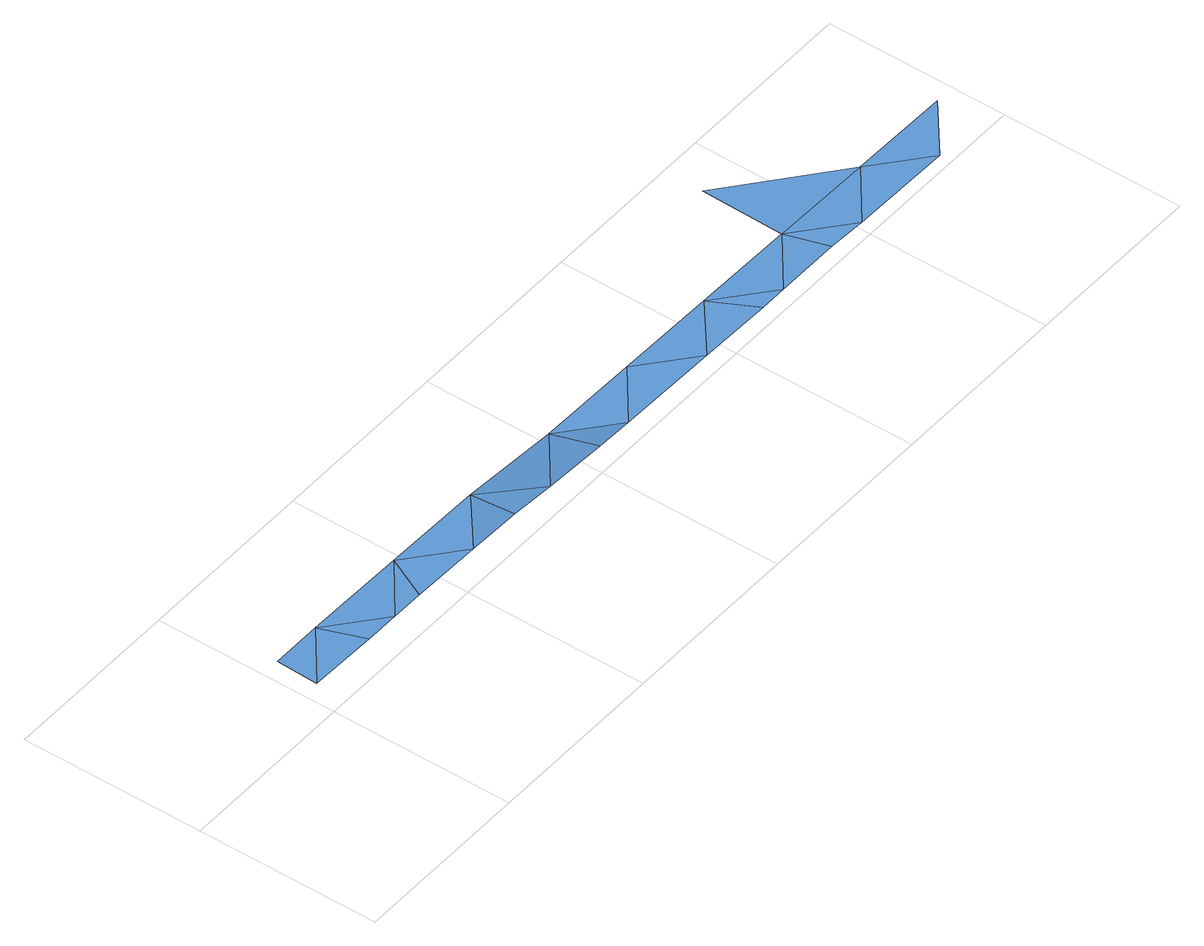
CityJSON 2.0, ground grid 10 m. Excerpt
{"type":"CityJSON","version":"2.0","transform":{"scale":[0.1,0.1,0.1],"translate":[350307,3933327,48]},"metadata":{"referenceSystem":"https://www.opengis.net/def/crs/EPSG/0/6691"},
"CityObjects":{
"waterbody1":{"type":"WaterBody","attributes":{"name":"8","class":"1140","function":"1","WaterBodyRiverFloodingRiskAttribute.description":"4","WaterBodyRiverFloodingRiskAttribute.rankOrg":"2","WaterBodyRiverFloodingRiskAttribute.adminType":"2","WaterBodyRiverFloodingRiskAttribute.scale":"L1"},"geometry":[{"type":"MultiSurface","lod":"1","boundaries":[[[0,1,2]],[[2,3,0]],[[4,0,3]],[[0,4,5]],[[4,6,5]],[[7,5,6]],[[5,7,8]],[[9,8,7]],[[8,9,10]],[[8,10,11]],[[11,10,12]],[[12,13,11]],[[14,11,13]],[[13,15,14]],[[14,15,16]],[[17,16,15]],[[18,16,17]],[[19,16,18]],[[19,18,20]],[[21,19,20]],[[22,23,19]],[[22,19,21]],[[24,22,21]],[[25,22,24]]]}]}
},
"vertices":[
[36,38,10],[8,38,10],[7,15,10],[45,14,10],[64,14,10],[93,37,10],[82,14,10],[121,13,10],[149,36,10],[152,13,9],[177,12,8],[206,35,6],[213,11,7],[234,11,6],[263,34,6],[291,10,6],[319,33,6],[332,9,6],[347,9,6],[376,32,6],[383,9,6],[404,8,6],[433,31,6],[377,78,6],[461,7,6],[489,30,6]
]}
